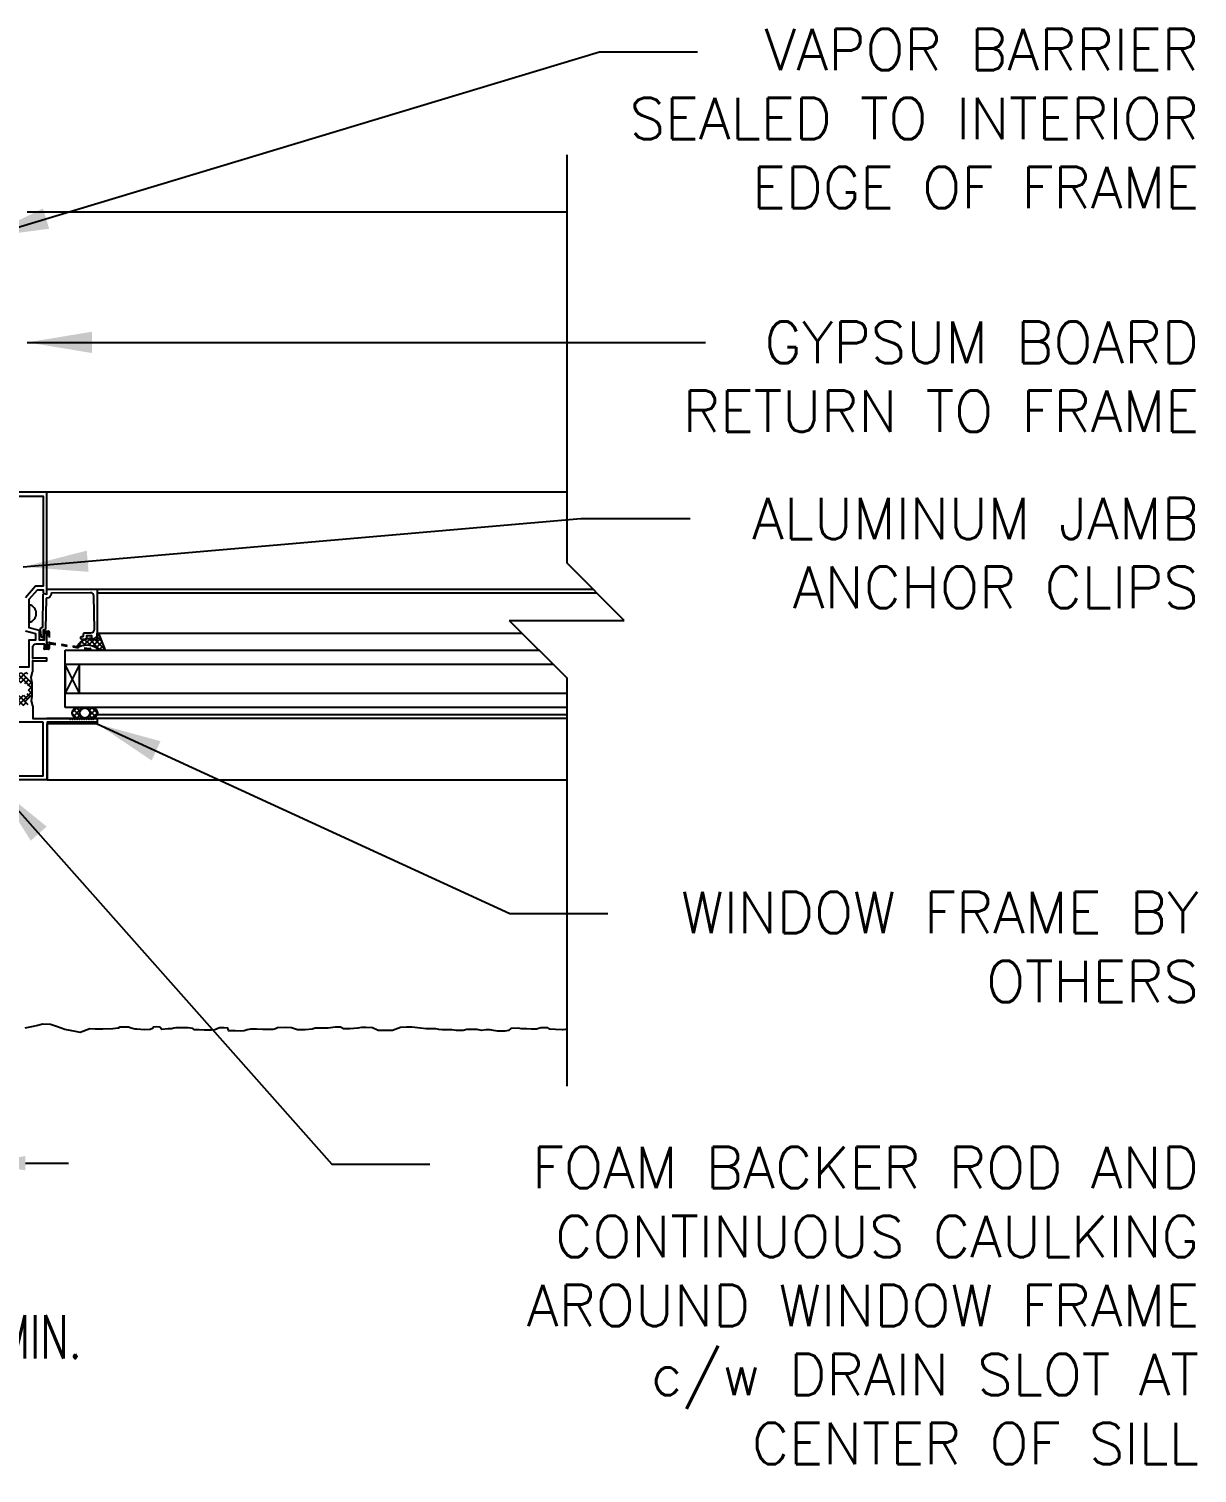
# Model space of a CAD drawing. Header units: inches. Extents: x 2872 to 2928.1, y 452.5 to 518.4.
# Drawn here: x 2907.81 to 2928.14, y 487.62 to 512.75 of the extents above; entities that cross this region are included whole.
import ezdxf

# ---------------------------------------------------------------- set-up
doc = ezdxf.new("R2010")
doc.units = ezdxf.units.IN
doc.header["$LTSCALE"] = 0.5
doc.header["$MEASUREMENT"] = 0
doc.linetypes.add('HIDDEN2', pattern=[0.1875, 0.125, -0.0625])
doc.layers.get('Defpoints').update_dxf_attribs({"linetype": 'CONTINUOUS'})
for name, color, linetype in [('HATCH', 12, 'CONTINUOUS'), ('LINE18', 9, 'CONTINUOUS'), ('line25', 2, 'CONTINUOUS'), ('LINE9', 9, 'CONTINUOUS'), ('TEXT', 4, 'CONTINUOUS')]:
    doc.layers.add(name, color=color, linetype=linetype)
doc.styles.add('DIM', font='romans.shx', dxfattribs={"width": 0.7})
doc.styles.get("Standard").update_dxf_attribs({"font": 'romans.shx'})
doc.dimstyles.new('ext_12', dxfattribs={"dimscale": 12, "dimtxt": 0.09375, "dimasz": 0.09375, "dimexe": 0.09375, "dimexo": 0.0625, "dimgap": 0.0625, "dimtad": 1, "dimdec": 1, "dimzin": 3, "dimdsep": 46, "dimlunit": 4, "dimtxsty": 'DIM', "dimcen": 0.09, "dimdle": 0.09375, "dimclrt": 4, "dimadec": 0, "dimazin": 0, "dimtfac": 1, "dimtdec": 1, "dimtmove": 2, "dimatfit": 3, "dimfxl": 0, "dimfrac": 2, "dimtolj": 1, "dimtzin": 0, "dimarcsym": 0})
doc.dimstyles.new('ext_8', dxfattribs={"dimscale": 8, "dimtxt": 0.09375, "dimasz": 0.09375, "dimexe": 0.09375, "dimexo": 0.0625, "dimgap": 0.0625, "dimtad": 1, "dimdec": 1, "dimzin": 3, "dimdsep": 46, "dimlunit": 4, "dimtxsty": 'DIM', "dimcen": 0.09, "dimdle": 0.09375, "dimclrt": 4, "dimadec": 0, "dimazin": 0, "dimtfac": 1, "dimtdec": 1, "dimtmove": 2, "dimatfit": 3, "dimfxl": 0, "dimfrac": 2, "dimtolj": 1, "dimtzin": 0, "dimarcsym": 0})

# ---------------------------------------------------------------- blocks, each defined once
blk = doc.blocks.new('*D6')
at = {"layer": 'Defpoints', "color": 0}
for p in [(2905.501, 503.44), (2907.001, 500.19), (2907.001, 493.017)]:
    blk.add_point(p, dxfattribs=at)
at = {"layer": 'TEXT', "color": 0, "lineweight": -2}
for p, q in [((2905.501, 502.94), (2905.501, 492.267)), ((2907.001, 499.69), (2907.001, 492.267)), ((2904.751, 493.017), (2904.001, 493.017)), ((2905.501, 493.017), (2907.001, 493.017)), ((2907.751, 493.017), (2908.501, 493.017))]:
    blk.add_line(p, q, dxfattribs=at)
at = {"layer": 'TEXT', "color": 0}
for points in [[(2904.751, 493.142), (2904.751, 492.892), (2905.501, 493.017)], [(2907.751, 493.142), (2907.751, 492.892), (2907.001, 493.017)]]:
    blk.add_solid(points, dxfattribs=at)
at = {"layer": 'TEXT', "color": 4, "insert": (2906.389, 489.995), "char_height": 0.75, "attachment_point": 5, "style": 'DIM'}
blk.add_mtext('\\A1;1 1/2" \\P (38mm)MIN. \\PCOVER', dxfattribs=at)

msp = doc.modelspace()

# ---------------------------------------------------------------- hatches: boundary and pattern name
at = {"layer": 'HATCH'}
h = msp.add_hatch(dxfattribs=at)
h.set_pattern_fill('ANSI37', color=256, scale=0.5, angle=90, style=0)
h.set_pattern_definition([(135, (3429.118, -2219.69785), (-0.0441941738, -0.0441941738), []), (225, (3429.118, -2219.69785), (0.0441941738, -0.0441941738), [])])
h.paths.add_polyline_path([(2908.659, 500.945), (2908.906, 500.945, -0.973119), (2908.912, 500.755), (2908.659, 500.755, -1.00028)])
h.paths.add_polyline_path([(2908.783, 500.763, 1), (2908.783, 500.938, 1)], flags=16)
h.paths.add_polyline_path([(2909.001, 502.116), (2909.001, 502.241, -0.392741), (2909.027, 502.221), (2909.138, 501.945), (2909.033, 501.945, 0.314564), (2908.69, 501.999), (2908.663, 502.003), (2908.663, 502.03, -0.149443), (2908.782, 502.132), (2908.783, 502.132, 0.192913), (2908.804, 502.14, -0.089226), (2908.898, 502.155), (2908.901, 502.136, 0.315299), (2908.904, 502.133)])
h.paths.add_polyline_path([(2907.622, 501.478, 0.772598), (2907.607, 501.503, -0.343149), (2907.596, 501.508), (2907.587, 501.524, -0.131652), (2907.586, 501.528), (2907.586, 501.547, -0.414214), (2907.594, 501.555), (2907.783, 501.555, -0.414214), (2907.791, 501.547), (2907.791, 501.528, -0.131652), (2907.789, 501.524), (2907.78, 501.508, -0.343149), (2907.769, 501.503, 0.772598), (2907.754, 501.478), (2907.861, 501.371), (2907.861, 501.164), (2907.754, 501.057, 0.772598), (2907.769, 501.032, -0.343149), (2907.78, 501.027), (2907.789, 501.011, -0.131652), (2907.791, 501.007), (2907.791, 500.988, -0.414214), (2907.783, 500.98), (2907.594, 500.98, -0.414214), (2907.586, 500.988), (2907.586, 501.007, -0.131652), (2907.587, 501.011), (2907.596, 501.027, -0.343149), (2907.607, 501.032, 0.772598), (2907.622, 501.057), (2907.515, 501.164), (2907.515, 501.371)])
h.paths.add_polyline_path([(2907.803, 501.295), (2907.803, 501.24, -0.323848), (2907.762, 501.183, -0.326502), (2907.614, 501.183, -0.323848), (2907.573, 501.24), (2907.573, 501.295, -0.323848), (2907.614, 501.352, -0.326502), (2907.762, 501.352, -0.323848)], flags=16)

# ---------------------------------------------------------------- linework, layer by layer
for p, q in [((2917.168, 509.565), (2907.782, 509.565)), ((2917.168, 504.69), (2908.125, 504.69)), ((2909.001, 503.004), (2917.626, 503.004)), ((2909.001, 502.241), (2916.389, 502.241)), ((2907.861, 501.395), (2907.861, 501.14)), ((2917.168, 500.755), (2908.125, 500.755)), ((2917.168, 500.82), (2908.997, 500.82))]:
    msp.add_line(p, q, dxfattribs=at)
at = {"layer": 'HATCH', "flags": 128}
for points in [[(2909.001, 502.94), (2917.69, 502.94)], [(2908.126, 499.69), (2917.168, 499.69)]]:
    msp.add_lwpolyline(points, dxfattribs=at)
at = {"layer": 'HATCH'}
for points in [[(2909.001, 502.116), (2909.001, 502.241), (2909.003, 502.241, -0.36397), (2909.027, 502.221), (2909.138, 501.945), (2909.033, 501.945, 0.314564), (2908.69, 501.999), (2908.663, 502.003), (2908.663, 502.03, -0.264552), (2908.898, 502.155), (2908.901, 502.136, 0.315299), (2908.904, 502.133)], [(2908.912, 500.755), (2908.659, 500.755, -1), (2908.659, 500.945), (2908.906, 500.945, -0.973119)]]:
    msp.add_lwpolyline(points, format="xyb", close=True, dxfattribs=at)
msp.add_lwpolyline([(2917.168, 495.35), (2917.154, 495.346), (2917.107, 495.335), (2917.089, 495.335), (2916.971, 495.346), (2916.877, 495.35), (2916.839, 495.375), (2916.72, 495.371), (2916.641, 495.35), (2916.551, 495.35), (2916.472, 495.353), (2916.378, 495.353), (2916.331, 495.364), (2916.198, 495.361), (2916.155, 495.328), (2916.09, 495.317), (2915.964, 495.317), (2915.896, 495.328), (2915.838, 495.335), (2915.762, 495.335), (2915.683, 495.325), (2915.608, 495.346), (2915.543, 495.346), (2915.431, 495.346), (2915.366, 495.325), (2915.248, 495.325), (2915.172, 495.339), (2915.086, 495.339), (2914.999, 495.339), (2914.943, 495.343), (2914.893, 495.353), (2914.724, 495.357), (2914.623, 495.368), (2914.472, 495.382), (2914.382, 495.382), (2914.274, 495.379), (2914.137, 495.328), (2914.054, 495.325), (2913.885, 495.328), (2913.788, 495.371), (2913.672, 495.379), (2913.6, 495.379), (2913.532, 495.368), (2913.464, 495.361), (2913.395, 495.357), (2913.287, 495.353), (2913.23, 495.386), (2913.14, 495.386), (2913.018, 495.368), (2912.791, 495.368), (2912.737, 495.35), (2912.615, 495.339), (2912.485, 495.335), (2912.381, 495.371), (2912.277, 495.379), (2912.136, 495.371), (2912.1, 495.357), (2912.057, 495.346), (2911.978, 495.343), (2911.88, 495.343), (2911.769, 495.35), (2911.664, 495.35), (2911.61, 495.339), (2911.556, 495.321), (2911.488, 495.317), (2911.402, 495.321), (2911.312, 495.321), (2911.286, 495.321), (2911.272, 495.364), (2911.2, 495.371), (2911.124, 495.371), (2911.085, 495.353), (2911.045, 495.335), (2910.988, 495.332), (2910.93, 495.332), (2910.858, 495.332), (2910.772, 495.335), (2910.689, 495.339), (2910.665, 495.361), (2910.582, 495.371), (2910.51, 495.371), (2910.434, 495.371), (2910.366, 495.371), (2910.333, 495.364), (2910.312, 495.361), (2910.29, 495.357), (2910.233, 495.357), (2910.121, 495.346), (2910.089, 495.382), (2910.038, 495.389), (2909.973, 495.386), (2909.959, 495.361), (2909.919, 495.343), (2909.822, 495.339), (2909.689, 495.35), (2909.657, 495.35), (2909.588, 495.364), (2909.541, 495.382), (2909.394, 495.382), (2909.361, 495.368), (2909.268, 495.353), (2909.095, 495.35), (2908.962, 495.35), (2908.872, 495.357), (2908.702, 495.292), (2908.623, 495.307), (2908.436, 495.343), (2908.306, 495.389), (2908.184, 495.429), (2908.047, 495.436), (2907.968, 495.411), (2907.856, 495.389), (2907.739, 495.364)], dxfattribs=at)
msp.add_circle((2908.783, 500.85), 0.0875, dxfattribs=at)
at = {"layer": 'LINE18'}
for p, q in [((2908.439, 501.945), (2916.685, 501.945)), ((2908.439, 500.945), (2908.439, 501.945)), ((2917.168, 500.945), (2908.439, 500.945)), ((2909, 500.661), (2908.125, 500.661)), ((2908.125, 500.661), (2908.125, 499.705)), ((2909, 500.755), (2909, 500.661))]:
    msp.add_line(p, q, dxfattribs=at)
for points in [[(2907.754, 501.478), (2907.844, 501.388, 0.713293), (2907.861, 501.396), (2907.852, 501.473), (2907.875, 501.558, 0.065543), (2907.876, 501.564), (2907.876, 501.766), (2907.893, 501.756), (2908.125, 501.756), (2908.125, 501.806), (2907.893, 501.806), (2907.876, 501.796), (2907.876, 501.992, -0.414214), (2907.938, 502.054), (2908.075, 502.054), (2908.075, 501.992), (2908.084, 501.992, 0.325505), (2908.112, 502.013), (2908.125, 502.054), (2908.125, 502.227, 0.414214), (2908.11, 502.242), (2908.09, 502.242, 0.414214), (2908.075, 502.227), (2908.075, 502.119), (2907.993, 502.119), (2907.993, 502.284), (2907.817, 502.331), (2907.817, 502.831), (2907.958, 502.992), (2908.06, 502.992), (2908.06, 502.94, 0.36397), (2908.069, 502.93), (2908.114, 502.922, 0.466308), (2908.125, 502.932), (2908.125, 504.69), (2907.5, 504.69)], [(2907.752, 502.281), (2907.928, 502.234), (2907.928, 502.119), (2907.811, 502.119), (2907.811, 501.645), (2907.559, 501.645, 0.414214)], [(2907.754, 501.057), (2907.844, 501.147, -0.713293), (2907.861, 501.139), (2907.852, 501.062), (2907.875, 500.977, -0.065543), (2907.876, 500.971), (2907.876, 500.755), (2908.511, 500.755), (2908.531, 500.735), (2908.551, 500.755), (2908.571, 500.735), (2908.591, 500.755), (2908.611, 500.735), (2908.631, 500.755), (2908.651, 500.735), (2908.671, 500.755), (2908.691, 500.735), (2908.711, 500.755), (2908.731, 500.735), (2908.751, 500.755), (2908.771, 500.735), (2908.791, 500.755), (2908.811, 500.735), (2908.831, 500.755), (2908.851, 500.735), (2908.871, 500.755), (2908.891, 500.735), (2908.911, 500.755), (2908.931, 500.735), (2908.951, 500.755), (2909.001, 500.755), (2909.001, 500.69), (2908.126, 500.69), (2908.126, 499.69), (2907.501, 499.69)]]:
    msp.add_lwpolyline(points, format="xyb", dxfattribs=at)
msp.add_lwpolyline([(2907.55, 504.625), (2908.06, 504.625), (2908.06, 503.057), (2907.926, 503.057), (2907.752, 502.853)], dxfattribs=at)
msp.add_lwpolyline([(2908.748, 502.182, 0.414214), (2908.763, 502.197), (2908.763, 502.229, -0.414214), (2908.778, 502.244), (2908.888, 502.244, 0.418403), (2908.95, 502.307), (2908.942, 502.884, 0.413933), (2908.881, 502.943), (2908.21, 502.934, 0.407793), (2908.195, 502.92, -0.413876), (2908.125, 502.85, 0.412234), (2908.11, 502.835), (2908.102, 502.317, -0.339454), (2908.091, 502.303), (2908.057, 502.294), (2908.056, 502.187), (2908.061, 502.187, -1), (2908.06, 502.157), (2908.054, 502.157, -0.372719), (2908.025, 502.183), (2908.022, 502.203), (2908.011, 502.289, -0.380036), (2908.048, 502.344), (2908.053, 502.345), (2908.061, 502.913, -0.457705), (2908.078, 502.928), (2908.125, 502.92), (2908.125, 503.004), (2909.001, 503.004), (2909.001, 502.184, -0.267949), (2908.993, 502.171), (2908.929, 502.134, -0.57735), (2908.907, 502.147), (2908.907, 502.194), (2908.813, 502.194), (2908.813, 502.162, -0.414214), (2908.783, 502.132), (2908.729, 502.132, -0.414214), (2908.714, 502.147), (2908.714, 502.167, -0.414214), (2908.729, 502.182)], format="xyb", close=True, dxfattribs=at)
at = {"layer": 'LINE18', "linetype": 'HIDDEN2'}
msp.add_lwpolyline([(2908.14, 501.989), (2908.14, 502.244, 0.414214), (2908.135, 502.249), (2908.08, 502.249, -1), (2908.08, 502.274), (2908.153, 502.274, -0.414214), (2908.165, 502.262), (2908.165, 502.09, 0.370632), (2908.176, 502.077), (2908.879, 501.97, -0.995096), (2908.876, 501.953), (2908.18, 502.051, 0.455835), (2908.165, 502.038), (2908.165, 501.972, -0.414214), (2908.153, 501.959), (2908.08, 501.959, -1), (2908.08, 501.984), (2908.135, 501.984, 0.414214)], format="xyb", close=True, dxfattribs=at)
at = {"layer": 'LINE18'}
for points in [[(2908.439, 501.195), (2908.689, 501.195), (2908.689, 501.695), (2908.439, 501.695)], [(2908.061, 500.69), (2907.566, 500.69), (2907.566, 499.755), (2908.061, 499.755)]]:
    msp.add_lwpolyline(points, close=True, dxfattribs=at)
at = {"layer": 'line25', "color": 12}
for p, q in [((2916.935, 501.695), (2908.439, 501.695)), ((2908.689, 501.195), (2908.439, 501.695)), ((2908.689, 501.695), (2908.439, 501.195)), ((2908.439, 501.195), (2917.168, 501.195))]:
    msp.add_line(p, q, dxfattribs=at)
at = {"layer": 'LINE9'}
for p, q in [((2917.168, 510.565), (2917.168, 503.462)), ((2918.168, 502.462), (2917.168, 503.462)), ((2907.817, 502.735), (2907.817, 502.426)), ((2916.168, 502.462), (2918.168, 502.462)), ((2916.168, 502.462), (2917.168, 501.462)), ((2917.168, 501.462), (2917.168, 494.359))]:
    msp.add_line(p, q, dxfattribs=at)
msp.add_arc((2907.778, 502.581), 0.159, 284.3271, 75.6729, dxfattribs=at)

# ---------------------------------------------------------------- texts
at = {"layer": 'TEXT', "char_height": 0.72, "attachment_point": 3}
for s, insert, width in [('VAPOR BARRIER SEALED TO INTERIOR EDGE OF FRAME', (2928.168, 512.754), 12.27646), ('GYPSUM BOARD RETURN TO FRAME', (2928.168, 507.66), 12.27646), ('ALUMINUM JAMB ANCHOR CLIPS', (2928.168, 504.597), 12.27646), ('WINDOW FRAME BY OTHERS', (2928.168, 497.74), 12.27646), ('FOAM BACKER ROD AND CONTINUOUS CAULKING AROUND WINDOW FRAME c/w DRAIN SLOT AT CENTER OF SILL ', (2928.168, 493.301), 14.78316)]:
    msp.add_mtext(s, dxfattribs=dict(at, insert=insert, width=width))

# ---------------------------------------------------------------- dimensions: what is measured, and where the dimension line sits
at = {"layer": 'TEXT'}
dim = msp.add_linear_dim(base=(2907.001, 493.017), p1=(2905.501, 503.44), p2=(2907.001, 500.19), text='<> \\P (38mm)MIN. \\PCOVER', dimstyle='ext_8', dxfattribs=at)
dim.commit()
dim.dimension.update_dxf_attribs({"geometry": '*D6', "text_midpoint": (2906.389, 489.995), "dimtype": 160})

# ---------------------------------------------------------------- leaders
for points in [[(2907.032, 509.128), (2917.74, 512.356), (2919.444, 512.356)], [(2907.782, 507.299), (2917.877, 507.299), (2919.582, 507.299)], [(2907.712, 503.393), (2917.414, 504.236), (2919.319, 504.236)], [(2909, 500.661), (2916.181, 497.364), (2917.886, 497.364)], [(2907.235, 499.593), (2913.081, 493), (2914.786, 493)]]:
    msp.add_leader(points, dimstyle='ext_12', override={"dimgap": 0.0625, "dimtad": 0}, dxfattribs=at)

doc.saveas('drawing.dxf')
